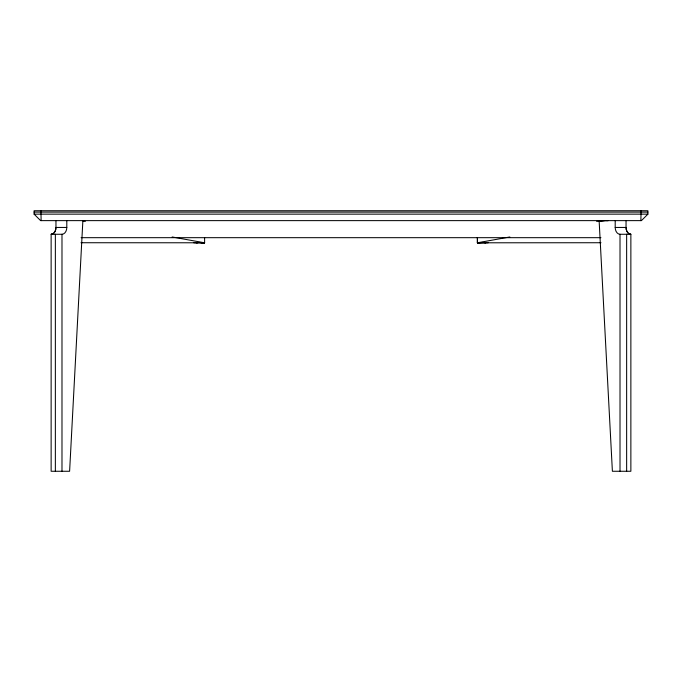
<?xml version="1.0" encoding="UTF-8"?>
<svg xmlns="http://www.w3.org/2000/svg" width="682" height="682" viewBox="0 0 682 682"><rect width="100%" height="100%" fill="white"/><g stroke="black" fill="none" stroke-linecap="round" stroke-linejoin="round"><path stroke-width="1.02" d="M483.206 242.408L477.391 242.801L477.391 237.507L477.391 242.792L484.817 242.783L486.505 242.477L477.409 242.792L509.855 236.969M640.867 220.627L641.08 210.738M82.872 220.627L69.607 471.262L51.133 471.262L51.133 234.267A6.82 4.825 -90 0 0 55.958 227.447L55.958 220.627M647.9 214.148L641.421 220.627L40.622 220.627L34.1 214.148L34.1 210.738L647.9 210.738L647.9 214.148L34.1 214.148M477.391 242.801L600.987 242.732M600.851 220.559L608.225 220.618L600.885 220.636L596.665 221.377M486.471 242.477L484.749 242.792L488.193 242.783M600.339 221.377L604.55 220.627M193.807 242.783L204.609 242.801L204.609 237.515M198.794 242.408L204.609 242.801L172.145 236.969M34.1 212.102L647.9 212.102M66.802 227.447L55.958 227.447A6.82 4.825 90 0 1 51.133 234.267L61.985 234.267A6.82 4.825 -90 0 0 66.802 227.447L66.802 220.627M615.198 220.627L615.198 227.447L626.042 227.447A6.82 4.825 -90 0 0 630.867 234.267L630.867 471.262L612.393 471.262L599.128 220.627M615.198 227.447A6.82 4.825 -90 0 0 620.015 234.267L630.867 234.267A6.82 4.825 90 0 1 626.042 227.447L626.042 220.627M81.073 237.677L600.927 237.677M81.013 242.732L204.609 242.783L200.909 242.792M83.204 221.011L85.301 221.386M41.133 220.627L40.92 210.738M626.647 234.267L626.647 471.262M620.015 234.267L620.015 471.262M61.985 234.267L61.985 471.262M55.353 234.267L55.353 471.262M197.243 242.783L195.529 242.477L197.243 242.783"/></g></svg>
